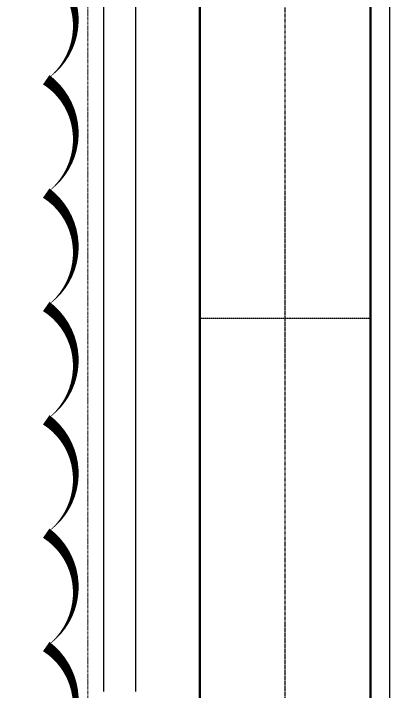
# Model space of a CAD drawing. Header units: inches. Extents: x 0 to 235202, y 0 to 361577.
# Drawn here: x 162334 to 164096, y 304800 to 307980 of the extents above; entities that cross this region are included whole.
import ezdxf

# ---------------------------------------------------------------- set-up
doc = ezdxf.new("R2010")
doc.units = ezdxf.units.IN
doc.header["$MEASUREMENT"] = 0
for name, pattern in [('CENTER', [2, 1.25, -0.25, 0.25, -0.25]), ('HIDDEN', [0.375, 0.25, -0.125]), ('PHANTOM2', [1.25, 0.625, -0.125, 0.125, -0.125, 0.125, -0.125])]:
    doc.linetypes.add(name, pattern=pattern)
doc.layers.add('.5', color=8, linetype='Continuous', lineweight=0)
doc.layers.add('DIM', color=251, linetype='Continuous', lineweight=0)
doc.layers.add('2', color=2, linetype='HIDDEN')
doc.layers.add('pipes', color=2, linetype='Continuous')

msp = doc.modelspace()

# ---------------------------------------------------------------- linework, layer by layer
at = {"layer": '.5', "color": 8, "linetype": 'CENTER', "ltscale": 10}
msp.add_line((162682.6, 294028.3), (162682.6, 325313), dxfattribs=at)
at = {"color": 8, "linetype": 'PHANTOM2', "ltscale": 20}
msp.add_line((163607.6, 303012.5), (163607.6, 313156.8), dxfattribs=at)
at = {"color": 1}
msp.add_lwpolyline([(158622.8, 303024.6, 0, 53.2, 0.520567), (159154.6, 303024.6, 0, 53.2, 0.520567), (159686.4, 303024.6, 0, 53.2, 0.520567), (160218.2, 303024.6, 0, 53.2, 0.520567), (160750, 303024.6, 0, 53.2, 0.520567), (161281.8, 303024.6, 0, 53.2, 0.520567), (161813.6, 303024.6, 0, 53.2, 0.520567), (162345.4, 303024.6, 0, 53.2, 0.520567), (162486.9, 303414.9, 0, 53.2, 0.520567), (162486.9, 303946.7, 0, 53.2, 0.520567), (162486.9, 304478.5, 0, 53.2, 0.520567), (162486.9, 305010.3, 0, 53.2, 0.520567), (162486.9, 305542.1, 0, 53.2, 0.520567), (162486.9, 306073.9, 0, 53.2, 0.520567), (162486.9, 306605.7, 0, 53.2, 0.520567), (162486.9, 307137.5, 0, 53.2, 0.520567), (162486.9, 307669.3, 0, 53.2, 0.520567), (162486.9, 308201.1, 0, 53.2, 0.520567)], format="xyseb", dxfattribs=at)
at = {"layer": '2', "color": 8}
msp.add_line((164007.6, 306549.3), (163207.6, 306549.3), dxfattribs=at)
at = {"layer": 'DIM', "color": 8, "lineweight": 50}
for p, q in [((163207.6, 304021.7), (163207.6, 312449.3)), ((164007.6, 304021.7), (164007.6, 312449.3))]:
    msp.add_line(p, q, dxfattribs=at)
at = {"layer": 'DIM', "color": 8, "linetype": 'HIDDEN', "lineweight": 25, "ltscale": 10}
for p, q in [((162757.6, 304799.5), (162757.6, 310599.5)), ((162907.6, 304799.5), (162907.6, 310599.5))]:
    msp.add_line(p, q, dxfattribs=at)
at = {"layer": 'pipes', "color": 8, "ltscale": 2000}
msp.add_line((164095.8, 316577.3), (164095.8, 301412.6), dxfattribs=at)

doc.saveas('drawing.dxf')
